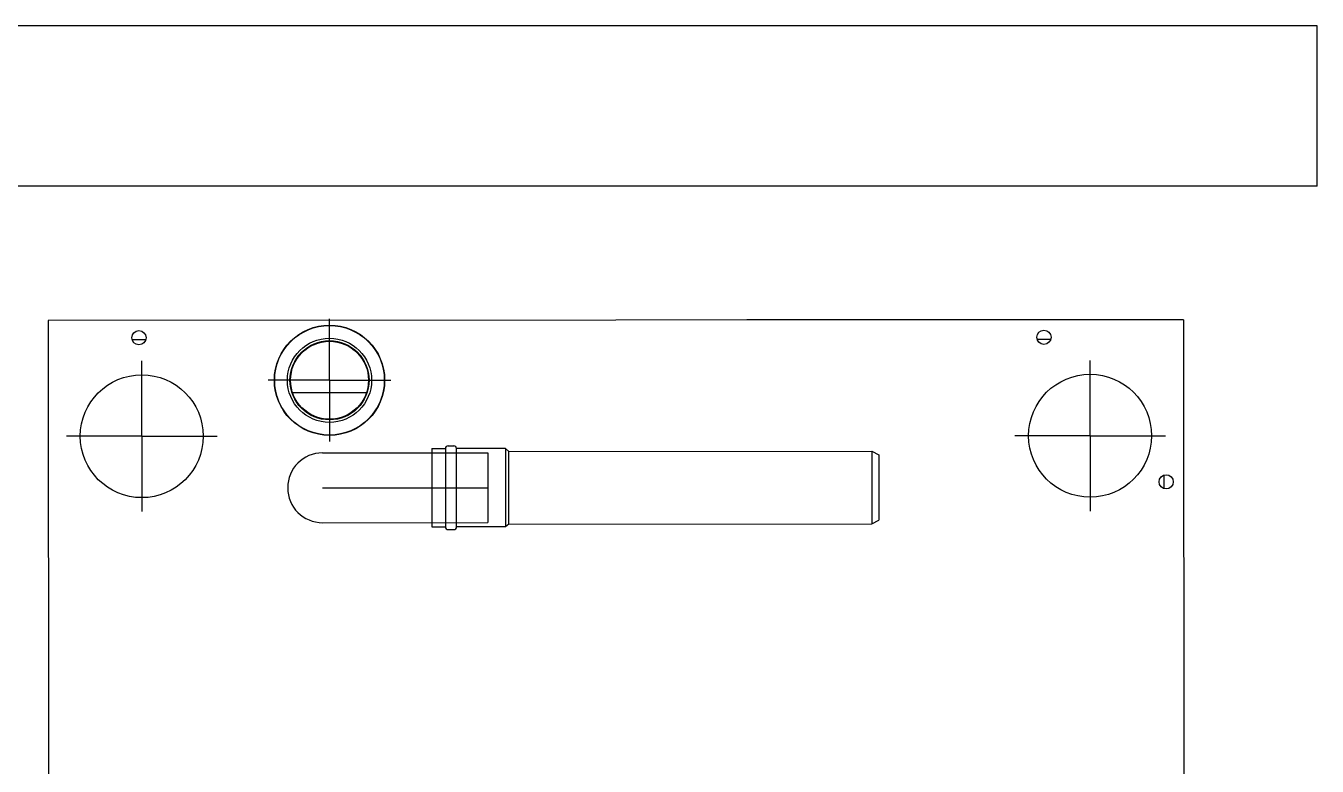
# Model space of a CAD drawing. Header units: millimetres. Extents: x -64157 to 9394, y -60673 to 2699.
# Drawn here: x -2182 to -1216, y -48192 to -47638 of the extents above; entities that cross this region are included whole.
import ezdxf

# ---------------------------------------------------------------- set-up
doc = ezdxf.new("R2010")
doc.units = ezdxf.units.MM
doc.layers.add('Новое оБорудование', color=1, linetype='Continuous', lineweight=30)

# ---------------------------------------------------------------- blocks, each defined once
blk = doc.blocks.new('*U23')
for p, q in [((-0.21, 850), (-821.31, 849.8)), ((-96.89, 849.98), (-154.38, 849.96)), ((0, 0), (-0.21, 850)), ((-86.95, 779.95), (-86.96, 836.36)), ((-14.83, 776.98), (-14.83, 787.14)), ((-86.95, 779.95), (-143.36, 779.94)), ((-86.95, 779.95), (-30.53, 779.96)), ((-86.95, 779.95), (-86.93, 723.54)), ((-45.1, 639.38), (-45.12, 685.34)), ((-54.5, 611.78), (-54.52, 664.46)), ((-151.71, 644.58), (-151.68, 520.89)), ((-125.58, 644.59), (-125.55, 520.9)), ((-99.46, 644.59), (-99.42, 520.91)), ((-45.1, 639.38), (-91.06, 639.37)), ((-45.1, 639.38), (0.86, 639.39)), ((-45.1, 639.38), (-45.09, 593.42)), ((-96.3, 562.71), (-154.83, 562.7)), ((-154.83, 562.7), (-154.83, 552.65)), ((-96.3, 562.71), (-96.3, 552.66)), ((-96.3, 552.66), (-154.83, 552.65)), ((-156.92, 550.56), (-156.92, 546.38)), ((-154.83, 544.29), (-96.29, 544.3)), ((-154.82, 507.7), (-154.83, 544.29)), ((-96.29, 507.72), (-96.29, 544.3)), ((-94.21, 550.57), (-94.2, 546.39)), ((-99.42, 520.91), (-151.68, 520.89)), ((-96.29, 507.72), (-154.82, 507.7)), ((-152.73, 505.21), (-154.82, 507.7)), ((-152.73, 505.21), (-98.37, 505.23)), ((-152.73, 505.21), (-152.66, 233.36)), ((-98.37, 505.23), (-96.29, 507.72)), ((-98.37, 505.23), (-98.31, 233.37)), ((0, 0), (0, 327)), ((-98.31, 233.37), (-152.66, 233.36)), ((-152.66, 233.36), (-150.04, 228.13)), ((-98.31, 233.37), (-100.92, 228.15)), ((-100.92, 228.15), (-150.04, 228.13)), ((-86.77, 70.03), (-86.78, 126.44)), ((-14.66, 99.45), (-14.66, 109.62)), ((-86.77, 70.03), (-143.18, 70.01)), ((-86.77, 70.03), (-30.36, 70.04)), ((-86.77, 70.03), (-86.75, 13.61)), ((-126.33, 14.62), (-116.16, 14.62)), ((0, 0), (-839.91, -0.18))]:
    blk.add_line(p, q)
for centre, radius in [((-86.95, 779.95), 45.99), ((-13.26, 782.06), 5.32), ((-45.1, 639.38), 41.29), ((-45.1, 639.38), 41.04), ((-45.1, 639.38), 31.51), ((-45.1, 639.38), 31.51), ((-45.1, 639.38), 29.61), ((-45.1, 639.38), 29.24), ((-45.1, 639.38), 29.16), ((-86.77, 70.03), 45.99), ((-13.09, 104.54), 5.32), ((-121.25, 13.05), 5.32)]:
    blk.add_circle(centre, radius)
for centre, radius, start, end in [((-125.58, 644.59), 26.13, 0.01437, 180.01437), ((-85.87, 664.46), 31.36, 0.01437, 4.55074), ((-154.83, 550.56), 2.09, 90.01437, 180.01437), ((-96.3, 550.57), 2.09, 0.01437, 90.01437), ((-154.83, 546.38), 2.09, 180.01437, 270.01437), ((-96.29, 546.39), 2.09, 270.01437, 0.01437)]:
    blk.add_arc(centre, radius, start, end)

msp = doc.modelspace()

# ---------------------------------------------------------------- linework, layer by layer
for p, q in [((-1215.61, -47637.5), (-5125.07, -47637.5)), ((-1215.61, -47757.5), (-1215.61, -47637.5)), ((-1215.61, -47757.5), (-5125.07, -47757.5))]:
    msp.add_line(p, q)

# ---------------------------------------------------------------- block references
at = {"layer": 'Новое оБорудование', "rotation": 90.0141343764807}
msp.add_blockref('*U23', (-1315.61, -47857.5), dxfattribs=at)

doc.saveas('drawing.dxf')
